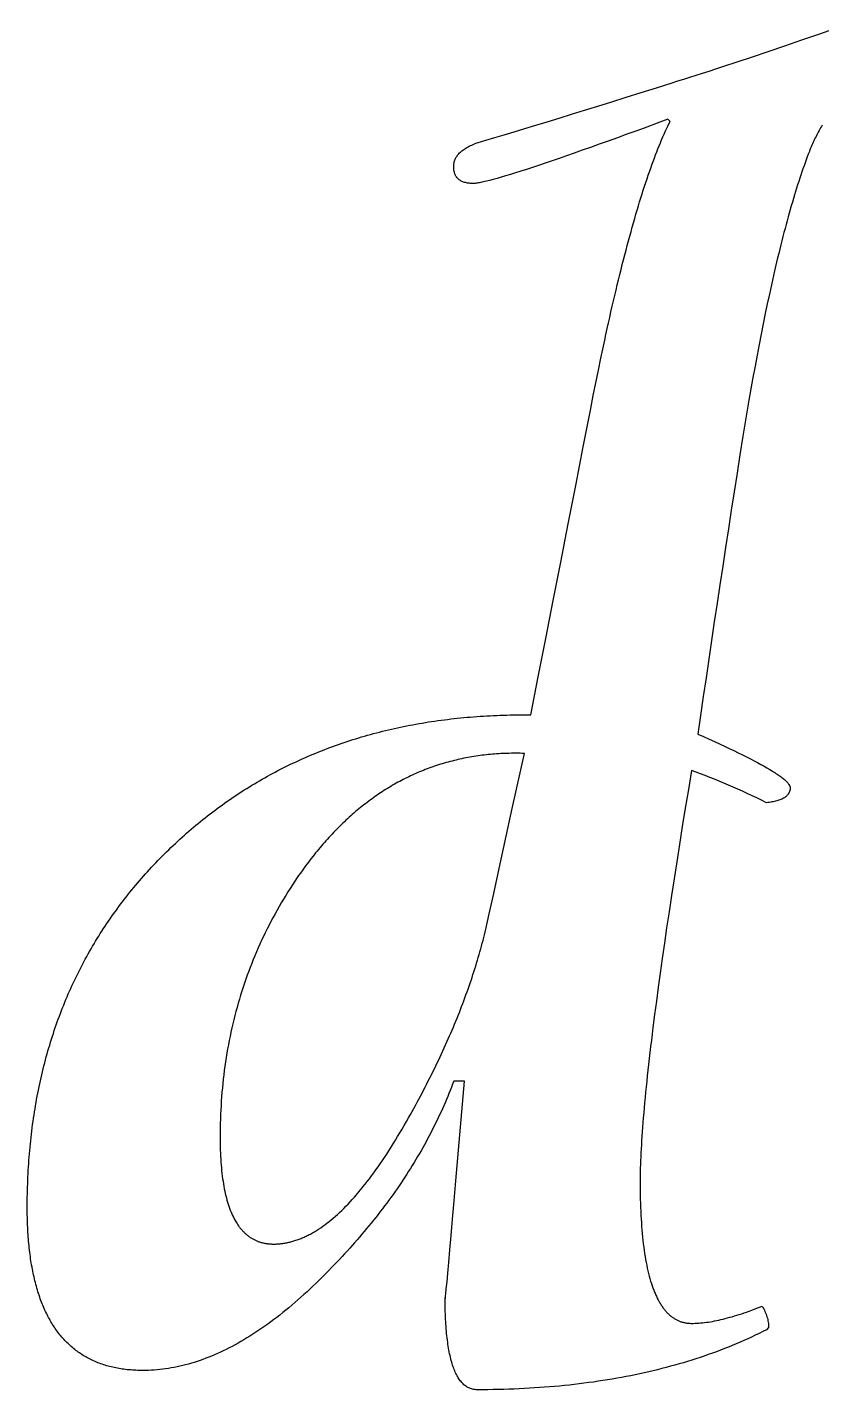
# Model space of a CAD drawing. Extents: x -388 to -35, y 578 to 1063.
# Drawn here: x -243.66 to -234.13, y 579.28 to 595.62 of the extents above; entities that cross this region are included whole.
import ezdxf

# ---------------------------------------------------------------- set-up
doc = ezdxf.new("R2010")
doc.units = 0
doc.layers.add('color#3f3f3fff', color=1, linetype='CONTINUOUS')

msp = doc.modelspace()

# ---------------------------------------------------------------- linework, layer by layer
at = {"layer": 'color#3f3f3fff'}
msp.add_lwpolyline([(-234.124, 594.448), (-234.134, 594.432), (-234.144, 594.415), (-234.154, 594.398), (-234.163, 594.381), (-234.172, 594.364), (-234.181, 594.347), (-234.19, 594.329), (-234.199, 594.312), (-234.208, 594.294), (-234.216, 594.277), (-234.225, 594.259), (-234.233, 594.241), (-234.241, 594.223), (-234.249, 594.205), (-234.257, 594.187), (-234.264, 594.169), (-234.272, 594.151), (-234.279, 594.132), (-234.292, 594.099), (-234.305, 594.065), (-234.317, 594.031), (-234.33, 593.995), (-234.343, 593.96), (-234.356, 593.923), (-234.369, 593.886), (-234.381, 593.848), (-234.394, 593.81), (-234.407, 593.771), (-234.42, 593.731), (-234.432, 593.691), (-234.445, 593.65), (-234.458, 593.609), (-234.47, 593.566), (-234.483, 593.523), (-234.496, 593.48), (-234.508, 593.436), (-234.521, 593.391), (-234.533, 593.346), (-234.546, 593.3), (-234.559, 593.253), (-234.571, 593.206), (-234.584, 593.158), (-234.596, 593.109), (-234.609, 593.06), (-234.621, 593.01), (-234.634, 592.959), (-234.646, 592.908), (-234.659, 592.856), (-234.671, 592.804), (-234.684, 592.751), (-234.696, 592.697), (-234.709, 592.643), (-234.721, 592.588), (-234.733, 592.532), (-234.758, 592.419), (-234.783, 592.303), (-234.808, 592.185), (-234.832, 592.064), (-234.857, 591.94), (-234.881, 591.814), (-234.906, 591.686), (-234.93, 591.555), (-234.955, 591.421), (-234.979, 591.285), (-235.003, 591.146), (-235.027, 591.005), (-235.052, 590.861), (-235.076, 590.714), (-235.111, 590.492), (-235.146, 590.27), (-235.181, 590.048), (-235.215, 589.826), (-235.25, 589.603), (-235.284, 589.38), (-235.318, 589.158), (-235.352, 588.934), (-235.386, 588.711), (-235.419, 588.487), (-235.452, 588.264), (-235.485, 588.04), (-235.518, 587.815), (-235.551, 587.591), (-235.583, 587.367), (-235.615, 587.142), (-235.547, 587.112), (-235.482, 587.082), (-235.418, 587.053), (-235.356, 587.025), (-235.297, 586.997), (-235.24, 586.97), (-235.185, 586.944), (-235.132, 586.918), (-235.081, 586.894), (-235.033, 586.869), (-234.986, 586.846), (-234.942, 586.823), (-234.9, 586.8), (-234.86, 586.778), (-234.822, 586.757), (-234.787, 586.737), (-234.753, 586.717), (-234.722, 586.698), (-234.707, 586.689), (-234.693, 586.68), (-234.679, 586.671), (-234.666, 586.662), (-234.653, 586.653), (-234.641, 586.645), (-234.629, 586.636), (-234.618, 586.628), (-234.608, 586.62), (-234.598, 586.612), (-234.588, 586.605), (-234.579, 586.597), (-234.571, 586.59), (-234.563, 586.583), (-234.556, 586.576), (-234.549, 586.569), (-234.543, 586.562), (-234.537, 586.556), (-234.532, 586.549), (-234.528, 586.543), (-234.523, 586.537), (-234.52, 586.531), (-234.517, 586.525), (-234.515, 586.52), (-234.513, 586.514), (-234.511, 586.509), (-234.511, 586.504), (-234.51, 586.499), (-234.511, 586.49), (-234.511, 586.48), (-234.513, 586.471), (-234.515, 586.463), (-234.516, 586.458), (-234.517, 586.454), (-234.519, 586.45), (-234.52, 586.446), (-234.522, 586.442), (-234.524, 586.438), (-234.526, 586.434), (-234.528, 586.43), (-234.53, 586.426), (-234.533, 586.423), (-234.538, 586.415), (-234.544, 586.408), (-234.55, 586.402), (-234.557, 586.395), (-234.564, 586.389), (-234.572, 586.383), (-234.581, 586.377), (-234.59, 586.372), (-234.6, 586.366), (-234.61, 586.361), (-234.621, 586.357), (-234.632, 586.352), (-234.644, 586.348), (-234.656, 586.344), (-234.669, 586.34), (-234.683, 586.337), (-234.697, 586.334), (-234.711, 586.331), (-234.727, 586.328), (-234.742, 586.325), (-234.759, 586.323), (-234.776, 586.321), (-234.793, 586.319), (-234.851, 586.348), (-234.908, 586.376), (-234.966, 586.403), (-235.023, 586.43), (-235.08, 586.456), (-235.136, 586.482), (-235.193, 586.507), (-235.249, 586.531), (-235.305, 586.555), (-235.361, 586.578), (-235.417, 586.601), (-235.472, 586.623), (-235.528, 586.644), (-235.583, 586.665), (-235.638, 586.685), (-235.692, 586.705), (-235.73, 586.476), (-235.767, 586.252), (-235.803, 586.033), (-235.837, 585.818), (-235.87, 585.609), (-235.902, 585.404), (-235.933, 585.204), (-235.962, 585.009), (-235.991, 584.818), (-236.018, 584.633), (-236.044, 584.452), (-236.068, 584.276), (-236.092, 584.105), (-236.114, 583.939), (-236.135, 583.777), (-236.155, 583.621), (-236.165, 583.544), (-236.174, 583.469), (-236.183, 583.395), (-236.191, 583.322), (-236.199, 583.25), (-236.207, 583.18), (-236.215, 583.111), (-236.223, 583.043), (-236.23, 582.976), (-236.236, 582.91), (-236.243, 582.846), (-236.249, 582.782), (-236.255, 582.72), (-236.26, 582.659), (-236.266, 582.6), (-236.271, 582.541), (-236.275, 582.484), (-236.28, 582.428), (-236.284, 582.373), (-236.288, 582.32), (-236.291, 582.267), (-236.294, 582.216), (-236.297, 582.166), (-236.3, 582.117), (-236.302, 582.07), (-236.304, 582.023), (-236.305, 581.978), (-236.307, 581.934), (-236.308, 581.891), (-236.309, 581.85), (-236.309, 581.81), (-236.309, 581.77), (-236.309, 581.718), (-236.309, 581.666), (-236.308, 581.615), (-236.307, 581.565), (-236.305, 581.516), (-236.304, 581.467), (-236.302, 581.42), (-236.3, 581.373), (-236.297, 581.327), (-236.294, 581.282), (-236.291, 581.237), (-236.288, 581.194), (-236.284, 581.151), (-236.28, 581.109), (-236.275, 581.068), (-236.271, 581.028), (-236.266, 580.989), (-236.26, 580.95), (-236.255, 580.913), (-236.249, 580.876), (-236.243, 580.84), (-236.236, 580.805), (-236.23, 580.77), (-236.223, 580.737), (-236.215, 580.704), (-236.207, 580.672), (-236.199, 580.641), (-236.191, 580.611), (-236.183, 580.581), (-236.174, 580.553), (-236.165, 580.525), (-236.155, 580.498), (-236.145, 580.472), (-236.135, 580.447), (-236.13, 580.435), (-236.125, 580.422), (-236.119, 580.411), (-236.114, 580.399), (-236.109, 580.387), (-236.103, 580.376), (-236.097, 580.365), (-236.092, 580.354), (-236.086, 580.343), (-236.08, 580.333), (-236.074, 580.323), (-236.068, 580.313), (-236.062, 580.303), (-236.056, 580.293), (-236.05, 580.284), (-236.044, 580.275), (-236.037, 580.266), (-236.031, 580.257), (-236.024, 580.248), (-236.018, 580.24), (-236.011, 580.232), (-236.004, 580.224), (-235.998, 580.216), (-235.991, 580.208), (-235.984, 580.201), (-235.977, 580.194), (-235.969, 580.187), (-235.962, 580.18), (-235.955, 580.174), (-235.948, 580.167), (-235.94, 580.161), (-235.933, 580.155), (-235.925, 580.15), (-235.918, 580.144), (-235.91, 580.139), (-235.902, 580.134), (-235.894, 580.129), (-235.886, 580.124), (-235.878, 580.12), (-235.87, 580.116), (-235.862, 580.112), (-235.854, 580.108), (-235.845, 580.104), (-235.837, 580.101), (-235.829, 580.097), (-235.82, 580.094), (-235.811, 580.092), (-235.803, 580.089), (-235.794, 580.087), (-235.785, 580.085), (-235.776, 580.083), (-235.767, 580.081), (-235.758, 580.079), (-235.749, 580.078), (-235.74, 580.077), (-235.73, 580.076), (-235.721, 580.075), (-235.712, 580.075), (-235.702, 580.074), (-235.692, 580.074), (-235.671, 580.074), (-235.65, 580.075), (-235.628, 580.076), (-235.606, 580.077), (-235.584, 580.079), (-235.561, 580.081), (-235.538, 580.084), (-235.514, 580.087), (-235.49, 580.09), (-235.466, 580.094), (-235.441, 580.098), (-235.417, 580.103), (-235.391, 580.108), (-235.366, 580.114), (-235.34, 580.119), (-235.313, 580.126), (-235.287, 580.132), (-235.26, 580.139), (-235.232, 580.147), (-235.205, 580.154), (-235.176, 580.163), (-235.148, 580.171), (-235.119, 580.18), (-235.09, 580.19), (-235.061, 580.2), (-235.031, 580.21), (-235.001, 580.221), (-234.97, 580.232), (-234.939, 580.243), (-234.908, 580.255), (-234.876, 580.267), (-234.844, 580.28), (-234.835, 580.264), (-234.826, 580.248), (-234.818, 580.232), (-234.811, 580.216), (-234.804, 580.199), (-234.797, 580.183), (-234.792, 580.167), (-234.787, 580.151), (-234.782, 580.135), (-234.778, 580.119), (-234.775, 580.103), (-234.772, 580.087), (-234.77, 580.071), (-234.768, 580.055), (-234.768, 580.047), (-234.768, 580.039), (-234.767, 580.031), (-234.767, 580.023), (-234.793, 579.997), (-234.837, 579.975), (-234.882, 579.953), (-234.927, 579.931), (-234.972, 579.91), (-235.018, 579.889), (-235.064, 579.868), (-235.11, 579.848), (-235.156, 579.828), (-235.203, 579.809), (-235.25, 579.79), (-235.298, 579.771), (-235.346, 579.753), (-235.394, 579.734), (-235.442, 579.717), (-235.491, 579.699), (-235.54, 579.682), (-235.589, 579.666), (-235.639, 579.649), (-235.689, 579.633), (-235.739, 579.618), (-235.79, 579.602), (-235.841, 579.587), (-235.892, 579.573), (-235.943, 579.559), (-235.995, 579.545), (-236.047, 579.531), (-236.1, 579.518), (-236.153, 579.505), (-236.206, 579.493), (-236.259, 579.481), (-236.313, 579.469), (-236.367, 579.457), (-236.421, 579.446), (-236.476, 579.436), (-236.531, 579.425), (-236.586, 579.415), (-236.642, 579.406), (-236.698, 579.396), (-236.754, 579.387), (-236.811, 579.379), (-236.868, 579.37), (-236.925, 579.363), (-236.982, 579.355), (-237.04, 579.348), (-237.098, 579.341), (-237.157, 579.334), (-237.216, 579.328), (-237.275, 579.322), (-237.334, 579.317), (-237.394, 579.312), (-237.454, 579.307), (-237.514, 579.303), (-237.575, 579.299), (-237.636, 579.295), (-237.697, 579.292), (-237.759, 579.289), (-237.82, 579.286), (-237.883, 579.284), (-237.945, 579.282), (-238.008, 579.28), (-238.071, 579.279), (-238.135, 579.278), (-238.198, 579.278), (-238.262, 579.277), (-238.274, 579.278), (-238.286, 579.279), (-238.298, 579.28), (-238.309, 579.282), (-238.32, 579.284), (-238.331, 579.287), (-238.342, 579.291), (-238.353, 579.295), (-238.363, 579.299), (-238.374, 579.304), (-238.384, 579.31), (-238.393, 579.316), (-238.403, 579.323), (-238.413, 579.33), (-238.422, 579.338), (-238.431, 579.347), (-238.44, 579.355), (-238.449, 579.365), (-238.457, 579.375), (-238.466, 579.385), (-238.474, 579.396), (-238.482, 579.408), (-238.49, 579.42), (-238.497, 579.433), (-238.505, 579.446), (-238.512, 579.46), (-238.519, 579.474), (-238.526, 579.489), (-238.533, 579.504), (-238.539, 579.52), (-238.545, 579.537), (-238.552, 579.554), (-238.558, 579.571), (-238.563, 579.589), (-238.569, 579.608), (-238.574, 579.627), (-238.579, 579.647), (-238.584, 579.667), (-238.589, 579.688), (-238.594, 579.709), (-238.598, 579.731), (-238.602, 579.753), (-238.606, 579.776), (-238.61, 579.8), (-238.614, 579.824), (-238.617, 579.848), (-238.621, 579.873), (-238.624, 579.899), (-238.627, 579.925), (-238.63, 579.952), (-238.632, 579.979), (-238.634, 580.007), (-238.637, 580.035), (-238.639, 580.064), (-238.64, 580.094), (-238.642, 580.124), (-238.643, 580.154), (-238.645, 580.185), (-238.646, 580.217), (-238.646, 580.249), (-238.647, 580.281), (-238.648, 580.315), (-238.648, 580.348), (-238.648, 580.383), (-238.648, 580.378), (-238.648, 580.376), (-238.647, 580.375), (-238.647, 580.374), (-238.647, 580.375), (-238.647, 580.376), (-238.646, 580.379), (-238.644, 580.389), (-238.642, 580.405), (-238.64, 580.427), (-238.634, 580.487), (-238.625, 580.57), (-238.615, 580.675), (-238.604, 580.804), (-238.59, 580.954), (-238.575, 581.128), (-238.558, 581.324), (-238.539, 581.543), (-238.518, 581.785), (-238.471, 582.336), (-238.417, 582.978), (-238.545, 582.978), (-238.559, 582.941), (-238.573, 582.905), (-238.587, 582.868), (-238.602, 582.831), (-238.617, 582.794), (-238.632, 582.758), (-238.648, 582.721), (-238.664, 582.685), (-238.68, 582.648), (-238.696, 582.612), (-238.713, 582.576), (-238.73, 582.54), (-238.747, 582.503), (-238.765, 582.467), (-238.782, 582.431), (-238.801, 582.395), (-238.819, 582.359), (-238.838, 582.323), (-238.857, 582.288), (-238.876, 582.252), (-238.896, 582.216), (-238.915, 582.181), (-238.936, 582.145), (-238.956, 582.11), (-238.977, 582.074), (-238.998, 582.039), (-239.019, 582.004), (-239.041, 581.968), (-239.062, 581.933), (-239.085, 581.898), (-239.107, 581.863), (-239.13, 581.828), (-239.153, 581.793), (-239.176, 581.758), (-239.2, 581.724), (-239.224, 581.689), (-239.248, 581.654), (-239.272, 581.62), (-239.297, 581.585), (-239.322, 581.551), (-239.348, 581.516), (-239.373, 581.482), (-239.399, 581.448), (-239.425, 581.414), (-239.452, 581.379), (-239.479, 581.345), (-239.506, 581.311), (-239.533, 581.277), (-239.561, 581.243), (-239.589, 581.21), (-239.617, 581.176), (-239.645, 581.142), (-239.674, 581.108), (-239.703, 581.075), (-239.733, 581.041), (-239.762, 581.008), (-239.792, 580.974), (-239.823, 580.941), (-239.853, 580.908), (-239.884, 580.875), (-239.915, 580.841), (-239.946, 580.808), (-239.978, 580.775), (-240.01, 580.742), (-240.047, 580.704), (-240.084, 580.666), (-240.121, 580.629), (-240.157, 580.593), (-240.194, 580.557), (-240.231, 580.522), (-240.267, 580.487), (-240.304, 580.453), (-240.341, 580.42), (-240.377, 580.387), (-240.413, 580.355), (-240.45, 580.323), (-240.486, 580.292), (-240.522, 580.262), (-240.559, 580.232), (-240.595, 580.203), (-240.631, 580.174), (-240.667, 580.146), (-240.703, 580.119), (-240.739, 580.092), (-240.775, 580.066), (-240.811, 580.04), (-240.847, 580.015), (-240.882, 579.991), (-240.918, 579.967), (-240.954, 579.944), (-240.989, 579.921), (-241.025, 579.899), (-241.06, 579.878), (-241.096, 579.857), (-241.131, 579.837), (-241.167, 579.817), (-241.202, 579.798), (-241.237, 579.78), (-241.272, 579.762), (-241.308, 579.745), (-241.343, 579.728), (-241.378, 579.712), (-241.413, 579.697), (-241.448, 579.682), (-241.483, 579.668), (-241.517, 579.655), (-241.552, 579.642), (-241.587, 579.629), (-241.622, 579.618), (-241.656, 579.606), (-241.691, 579.596), (-241.726, 579.586), (-241.76, 579.577), (-241.795, 579.568), (-241.829, 579.56), (-241.863, 579.552), (-241.898, 579.545), (-241.932, 579.539), (-241.966, 579.533), (-242, 579.528), (-242.034, 579.524), (-242.068, 579.52), (-242.102, 579.516), (-242.136, 579.514), (-242.17, 579.511), (-242.204, 579.51), (-242.221, 579.509), (-242.238, 579.509), (-242.255, 579.509), (-242.272, 579.509), (-242.293, 579.509), (-242.315, 579.509), (-242.336, 579.51), (-242.357, 579.511), (-242.378, 579.512), (-242.399, 579.513), (-242.419, 579.515), (-242.44, 579.516), (-242.46, 579.518), (-242.48, 579.521), (-242.5, 579.523), (-242.52, 579.526), (-242.539, 579.529), (-242.559, 579.532), (-242.578, 579.536), (-242.597, 579.539), (-242.616, 579.543), (-242.635, 579.547), (-242.653, 579.552), (-242.672, 579.556), (-242.69, 579.561), (-242.708, 579.566), (-242.726, 579.572), (-242.743, 579.577), (-242.761, 579.583), (-242.778, 579.589), (-242.795, 579.596), (-242.812, 579.602), (-242.829, 579.609), (-242.846, 579.616), (-242.863, 579.623), (-242.879, 579.631), (-242.895, 579.639), (-242.911, 579.647), (-242.927, 579.655), (-242.943, 579.663), (-242.958, 579.672), (-242.973, 579.681), (-242.989, 579.69), (-243.004, 579.7), (-243.018, 579.709), (-243.033, 579.719), (-243.048, 579.729), (-243.062, 579.74), (-243.076, 579.75), (-243.09, 579.761), (-243.104, 579.772), (-243.117, 579.783), (-243.131, 579.795), (-243.144, 579.807), (-243.157, 579.819), (-243.17, 579.831), (-243.183, 579.844), (-243.196, 579.856), (-243.208, 579.869), (-243.22, 579.883), (-243.233, 579.896), (-243.244, 579.91), (-243.256, 579.924), (-243.268, 579.938), (-243.279, 579.952), (-243.291, 579.967), (-243.302, 579.982), (-243.313, 579.997), (-243.323, 580.012), (-243.334, 580.028), (-243.344, 580.044), (-243.355, 580.06), (-243.365, 580.076), (-243.375, 580.093), (-243.384, 580.11), (-243.394, 580.127), (-243.403, 580.144), (-243.413, 580.162), (-243.422, 580.179), (-243.43, 580.197), (-243.439, 580.216), (-243.448, 580.234), (-243.456, 580.253), (-243.464, 580.272), (-243.472, 580.291), (-243.48, 580.31), (-243.488, 580.33), (-243.496, 580.35), (-243.503, 580.37), (-243.51, 580.39), (-243.517, 580.411), (-243.524, 580.432), (-243.531, 580.453), (-243.537, 580.474), (-243.544, 580.496), (-243.55, 580.518), (-243.556, 580.54), (-243.562, 580.562), (-243.567, 580.585), (-243.573, 580.607), (-243.578, 580.63), (-243.583, 580.654), (-243.588, 580.677), (-243.593, 580.701), (-243.598, 580.725), (-243.602, 580.749), (-243.607, 580.774), (-243.611, 580.798), (-243.615, 580.823), (-243.619, 580.848), (-243.622, 580.874), (-243.626, 580.899), (-243.629, 580.925), (-243.632, 580.951), (-243.635, 580.978), (-243.638, 581.004), (-243.64, 581.031), (-243.643, 581.058), (-243.645, 581.085), (-243.647, 581.113), (-243.649, 581.141), (-243.651, 581.169), (-243.653, 581.197), (-243.654, 581.225), (-243.655, 581.254), (-243.656, 581.283), (-243.657, 581.312), (-243.658, 581.342), (-243.659, 581.372), (-243.659, 581.401), (-243.659, 581.432), (-243.66, 581.462), (-243.659, 581.503), (-243.659, 581.544), (-243.659, 581.586), (-243.658, 581.626), (-243.657, 581.667), (-243.656, 581.708), (-243.654, 581.749), (-243.653, 581.789), (-243.651, 581.829), (-243.649, 581.869), (-243.647, 581.91), (-243.645, 581.95), (-243.642, 581.989), (-243.639, 582.029), (-243.636, 582.069), (-243.633, 582.108), (-243.63, 582.147), (-243.626, 582.187), (-243.622, 582.226), (-243.618, 582.265), (-243.614, 582.304), (-243.609, 582.342), (-243.605, 582.381), (-243.6, 582.419), (-243.595, 582.458), (-243.59, 582.496), (-243.584, 582.534), (-243.578, 582.572), (-243.572, 582.61), (-243.566, 582.648), (-243.56, 582.685), (-243.554, 582.723), (-243.547, 582.76), (-243.54, 582.798), (-243.533, 582.835), (-243.525, 582.872), (-243.518, 582.909), (-243.51, 582.945), (-243.502, 582.982), (-243.494, 583.019), (-243.485, 583.055), (-243.477, 583.091), (-243.468, 583.127), (-243.459, 583.163), (-243.45, 583.199), (-243.44, 583.235), (-243.431, 583.271), (-243.421, 583.306), (-243.411, 583.342), (-243.401, 583.377), (-243.39, 583.412), (-243.38, 583.447), (-243.369, 583.482), (-243.358, 583.517), (-243.346, 583.552), (-243.335, 583.586), (-243.323, 583.621), (-243.311, 583.655), (-243.299, 583.689), (-243.287, 583.723), (-243.274, 583.757), (-243.262, 583.791), (-243.249, 583.825), (-243.235, 583.859), (-243.222, 583.892), (-243.209, 583.925), (-243.195, 583.959), (-243.181, 583.992), (-243.167, 584.025), (-243.152, 584.058), (-243.138, 584.09), (-243.123, 584.123), (-243.108, 584.155), (-243.093, 584.188), (-243.077, 584.22), (-243.062, 584.252), (-243.046, 584.284), (-243.03, 584.316), (-243.013, 584.348), (-242.997, 584.379), (-242.98, 584.411), (-242.963, 584.442), (-242.946, 584.474), (-242.929, 584.505), (-242.912, 584.536), (-242.894, 584.567), (-242.876, 584.597), (-242.858, 584.628), (-242.839, 584.659), (-242.821, 584.689), (-242.802, 584.719), (-242.783, 584.749), (-242.764, 584.779), (-242.745, 584.809), (-242.725, 584.839), (-242.705, 584.869), (-242.685, 584.898), (-242.665, 584.928), (-242.645, 584.957), (-242.624, 584.986), (-242.603, 585.015), (-242.582, 585.044), (-242.561, 585.073), (-242.54, 585.102), (-242.518, 585.13), (-242.496, 585.159), (-242.474, 585.187), (-242.452, 585.215), (-242.43, 585.244), (-242.407, 585.272), (-242.384, 585.299), (-242.361, 585.327), (-242.338, 585.355), (-242.314, 585.382), (-242.29, 585.41), (-242.266, 585.437), (-242.242, 585.464), (-242.218, 585.491), (-242.193, 585.518), (-242.169, 585.544), (-242.144, 585.571), (-242.119, 585.598), (-242.093, 585.624), (-242.068, 585.65), (-242.042, 585.676), (-242.016, 585.702), (-241.99, 585.728), (-241.963, 585.754), (-241.937, 585.78), (-241.91, 585.805), (-241.883, 585.83), (-241.856, 585.855), (-241.829, 585.88), (-241.802, 585.904), (-241.775, 585.929), (-241.748, 585.953), (-241.72, 585.977), (-241.692, 586.001), (-241.665, 586.024), (-241.637, 586.048), (-241.609, 586.071), (-241.581, 586.094), (-241.553, 586.117), (-241.524, 586.139), (-241.496, 586.161), (-241.467, 586.184), (-241.439, 586.205), (-241.41, 586.227), (-241.381, 586.249), (-241.352, 586.27), (-241.323, 586.291), (-241.294, 586.312), (-241.264, 586.333), (-241.235, 586.353), (-241.205, 586.374), (-241.176, 586.394), (-241.146, 586.414), (-241.116, 586.433), (-241.086, 586.453), (-241.056, 586.472), (-241.025, 586.491), (-240.995, 586.51), (-240.965, 586.529), (-240.934, 586.547), (-240.903, 586.565), (-240.872, 586.583), (-240.841, 586.601), (-240.81, 586.619), (-240.779, 586.636), (-240.748, 586.653), (-240.716, 586.671), (-240.685, 586.687), (-240.653, 586.704), (-240.621, 586.72), (-240.589, 586.737), (-240.557, 586.753), (-240.525, 586.768), (-240.493, 586.784), (-240.461, 586.799), (-240.428, 586.815), (-240.396, 586.83), (-240.363, 586.844), (-240.33, 586.859), (-240.297, 586.873), (-240.264, 586.888), (-240.231, 586.902), (-240.198, 586.915), (-240.164, 586.929), (-240.131, 586.942), (-240.097, 586.955), (-240.063, 586.968), (-240.029, 586.981), (-239.995, 586.994), (-239.961, 587.006), (-239.927, 587.018), (-239.893, 587.03), (-239.858, 587.042), (-239.824, 587.053), (-239.789, 587.065), (-239.754, 587.076), (-239.719, 587.087), (-239.684, 587.097), (-239.649, 587.108), (-239.614, 587.118), (-239.578, 587.128), (-239.543, 587.138), (-239.507, 587.148), (-239.472, 587.157), (-239.436, 587.167), (-239.4, 587.176), (-239.364, 587.185), (-239.328, 587.193), (-239.291, 587.202), (-239.255, 587.21), (-239.218, 587.218), (-239.182, 587.226), (-239.145, 587.234), (-239.108, 587.241), (-239.071, 587.248), (-239.034, 587.255), (-238.997, 587.262), (-238.959, 587.269), (-238.922, 587.275), (-238.884, 587.282), (-238.846, 587.288), (-238.809, 587.293), (-238.771, 587.299), (-238.733, 587.304), (-238.694, 587.31), (-238.656, 587.315), (-238.618, 587.319), (-238.579, 587.324), (-238.541, 587.328), (-238.502, 587.333), (-238.463, 587.337), (-238.424, 587.34), (-238.385, 587.344), (-238.346, 587.347), (-238.306, 587.35), (-238.267, 587.353), (-238.227, 587.356), (-238.188, 587.359), (-238.148, 587.361), (-238.108, 587.363), (-238.068, 587.365), (-238.028, 587.367), (-237.988, 587.368), (-237.947, 587.37), (-237.907, 587.371), (-237.866, 587.372), (-237.825, 587.373), (-237.784, 587.373), (-237.744, 587.373), (-237.702, 587.373), (-237.661, 587.373), (-237.62, 587.373), (-237.53, 587.83), (-237.44, 588.287), (-237.35, 588.745), (-237.26, 589.204), (-237.17, 589.664), (-237.08, 590.125), (-236.99, 590.586), (-236.9, 591.048), (-236.87, 591.204), (-236.839, 591.357), (-236.809, 591.506), (-236.779, 591.653), (-236.748, 591.796), (-236.733, 591.867), (-236.718, 591.937), (-236.703, 592.006), (-236.688, 592.074), (-236.673, 592.141), (-236.658, 592.208), (-236.643, 592.274), (-236.628, 592.339), (-236.613, 592.403), (-236.598, 592.467), (-236.583, 592.529), (-236.568, 592.591), (-236.553, 592.653), (-236.538, 592.713), (-236.523, 592.773), (-236.508, 592.832), (-236.493, 592.89), (-236.478, 592.947), (-236.463, 593.004), (-236.448, 593.059), (-236.433, 593.114), (-236.418, 593.168), (-236.404, 593.222), (-236.389, 593.275), (-236.374, 593.326), (-236.359, 593.377), (-236.344, 593.428), (-236.33, 593.477), (-236.315, 593.526), (-236.3, 593.574), (-236.285, 593.621), (-236.271, 593.668), (-236.256, 593.713), (-236.241, 593.758), (-236.226, 593.802), (-236.212, 593.846), (-236.197, 593.888), (-236.182, 593.93), (-236.168, 593.971), (-236.153, 594.011), (-236.138, 594.05), (-236.124, 594.089), (-236.109, 594.127), (-236.095, 594.164), (-236.08, 594.2), (-236.066, 594.236), (-236.051, 594.271), (-236.036, 594.305), (-236.022, 594.338), (-236.007, 594.37), (-235.993, 594.402), (-235.978, 594.433), (-235.964, 594.463), (-235.949, 594.492), (-235.975, 594.518), (-236.103, 594.47), (-236.228, 594.424), (-236.349, 594.38), (-236.467, 594.337), (-236.581, 594.296), (-236.692, 594.256), (-236.799, 594.217), (-236.902, 594.18), (-237.002, 594.145), (-237.098, 594.111), (-237.191, 594.079), (-237.28, 594.048), (-237.365, 594.019), (-237.447, 593.991), (-237.526, 593.964), (-237.601, 593.939), (-237.672, 593.916), (-237.74, 593.894), (-237.804, 593.874), (-237.865, 593.855), (-237.922, 593.838), (-237.975, 593.822), (-238.025, 593.808), (-238.071, 593.795), (-238.114, 593.784), (-238.153, 593.774), (-238.172, 593.77), (-238.189, 593.766), (-238.206, 593.762), (-238.221, 593.759), (-238.236, 593.756), (-238.25, 593.754), (-238.263, 593.751), (-238.275, 593.75), (-238.286, 593.748), (-238.296, 593.747), (-238.305, 593.747), (-238.314, 593.747), (-238.328, 593.747), (-238.342, 593.748), (-238.355, 593.749), (-238.368, 593.75), (-238.381, 593.752), (-238.392, 593.754), (-238.404, 593.757), (-238.415, 593.76), (-238.426, 593.763), (-238.436, 593.767), (-238.446, 593.771), (-238.455, 593.776), (-238.464, 593.781), (-238.472, 593.786), (-238.48, 593.792), (-238.487, 593.798), (-238.491, 593.801), (-238.494, 593.805), (-238.498, 593.808), (-238.501, 593.812), (-238.504, 593.815), (-238.507, 593.819), (-238.51, 593.823), (-238.513, 593.827), (-238.518, 593.835), (-238.523, 593.844), (-238.527, 593.853), (-238.531, 593.862), (-238.534, 593.872), (-238.537, 593.882), (-238.54, 593.893), (-238.542, 593.904), (-238.543, 593.916), (-238.544, 593.927), (-238.545, 593.94), (-238.545, 593.952), (-238.545, 593.963), (-238.544, 593.975), (-238.543, 593.985), (-238.541, 593.996), (-238.538, 594.007), (-238.535, 594.017), (-238.532, 594.027), (-238.528, 594.037), (-238.523, 594.047), (-238.518, 594.057), (-238.512, 594.067), (-238.505, 594.076), (-238.499, 594.086), (-238.491, 594.095), (-238.483, 594.104), (-238.475, 594.113), (-238.465, 594.122), (-238.456, 594.13), (-238.446, 594.139), (-238.435, 594.147), (-238.423, 594.155), (-238.412, 594.163), (-238.399, 594.171), (-238.386, 594.179), (-238.373, 594.186), (-238.359, 594.194), (-238.344, 594.201), (-238.329, 594.208), (-238.313, 594.215), (-238.297, 594.222), (-238.28, 594.229), (-238.262, 594.235), (-238.16, 594.265), (-238.052, 594.297), (-237.938, 594.331), (-237.818, 594.367), (-237.692, 594.405), (-237.56, 594.445), (-237.423, 594.487), (-237.279, 594.531), (-237.13, 594.577), (-236.975, 594.625), (-236.815, 594.675), (-236.648, 594.727), (-236.476, 594.781), (-236.298, 594.837), (-236.114, 594.895), (-235.924, 594.955), (-235.855, 594.976), (-235.785, 594.998), (-235.712, 595.021), (-235.637, 595.045), (-235.56, 595.07), (-235.481, 595.095), (-235.4, 595.122), (-235.317, 595.149), (-235.144, 595.206), (-234.962, 595.267), (-234.773, 595.331), (-234.574, 595.398), (-234.368, 595.469), (-234.153, 595.543), (-233.929, 595.621)], dxfattribs=at)
msp.add_lwpolyline([(-237.697, 586.91), (-237.723, 586.911), (-237.749, 586.912), (-237.775, 586.912), (-237.801, 586.912), (-237.827, 586.912), (-237.852, 586.912), (-237.878, 586.911), (-237.903, 586.911), (-237.929, 586.91), (-237.954, 586.909), (-237.98, 586.908), (-238.005, 586.906), (-238.03, 586.904), (-238.055, 586.903), (-238.08, 586.901), (-238.105, 586.898), (-238.13, 586.896), (-238.155, 586.893), (-238.179, 586.891), (-238.204, 586.888), (-238.229, 586.884), (-238.253, 586.881), (-238.277, 586.877), (-238.302, 586.874), (-238.326, 586.87), (-238.35, 586.866), (-238.374, 586.861), (-238.398, 586.857), (-238.422, 586.852), (-238.446, 586.847), (-238.47, 586.842), (-238.494, 586.837), (-238.517, 586.831), (-238.541, 586.825), (-238.565, 586.819), (-238.588, 586.813), (-238.611, 586.807), (-238.635, 586.801), (-238.658, 586.794), (-238.681, 586.787), (-238.704, 586.78), (-238.727, 586.773), (-238.75, 586.765), (-238.773, 586.758), (-238.795, 586.75), (-238.818, 586.742), (-238.841, 586.733), (-238.863, 586.725), (-238.886, 586.716), (-238.908, 586.707), (-238.93, 586.698), (-238.953, 586.689), (-238.975, 586.68), (-238.997, 586.67), (-239.019, 586.66), (-239.041, 586.65), (-239.063, 586.64), (-239.084, 586.63), (-239.106, 586.619), (-239.128, 586.609), (-239.149, 586.598), (-239.171, 586.586), (-239.192, 586.575), (-239.213, 586.564), (-239.235, 586.552), (-239.256, 586.54), (-239.277, 586.528), (-239.298, 586.515), (-239.319, 586.503), (-239.34, 586.49), (-239.361, 586.477), (-239.381, 586.464), (-239.402, 586.451), (-239.422, 586.437), (-239.443, 586.424), (-239.463, 586.41), (-239.484, 586.396), (-239.504, 586.381), (-239.524, 586.367), (-239.544, 586.352), (-239.564, 586.337), (-239.584, 586.322), (-239.604, 586.307), (-239.624, 586.292), (-239.644, 586.276), (-239.663, 586.26), (-239.683, 586.244), (-239.702, 586.228), (-239.722, 586.212), (-239.741, 586.195), (-239.761, 586.178), (-239.78, 586.161), (-239.799, 586.144), (-239.818, 586.127), (-239.837, 586.109), (-239.856, 586.091), (-239.875, 586.073), (-239.893, 586.055), (-239.912, 586.037), (-239.931, 586.018), (-239.949, 585.999), (-239.968, 585.981), (-239.986, 585.961), (-240.004, 585.942), (-240.023, 585.923), (-240.041, 585.903), (-240.059, 585.883), (-240.077, 585.863), (-240.095, 585.843), (-240.113, 585.822), (-240.131, 585.801), (-240.148, 585.78), (-240.166, 585.759), (-240.183, 585.738), (-240.201, 585.717), (-240.218, 585.695), (-240.236, 585.673), (-240.253, 585.651), (-240.27, 585.629), (-240.287, 585.606), (-240.304, 585.584), (-240.321, 585.561), (-240.338, 585.538), (-240.355, 585.515), (-240.372, 585.491), (-240.388, 585.468), (-240.405, 585.444), (-240.421, 585.42), (-240.45, 585.377), (-240.478, 585.334), (-240.506, 585.291), (-240.533, 585.248), (-240.56, 585.205), (-240.587, 585.161), (-240.613, 585.117), (-240.638, 585.073), (-240.663, 585.029), (-240.688, 584.985), (-240.712, 584.94), (-240.736, 584.895), (-240.759, 584.851), (-240.782, 584.805), (-240.804, 584.76), (-240.826, 584.715), (-240.848, 584.669), (-240.869, 584.623), (-240.889, 584.577), (-240.909, 584.531), (-240.929, 584.484), (-240.948, 584.438), (-240.967, 584.391), (-240.985, 584.344), (-241.003, 584.297), (-241.02, 584.25), (-241.037, 584.202), (-241.054, 584.154), (-241.07, 584.106), (-241.085, 584.058), (-241.101, 584.01), (-241.115, 583.961), (-241.129, 583.913), (-241.143, 583.864), (-241.157, 583.815), (-241.169, 583.765), (-241.182, 583.716), (-241.194, 583.666), (-241.205, 583.617), (-241.216, 583.567), (-241.227, 583.516), (-241.237, 583.466), (-241.247, 583.415), (-241.256, 583.365), (-241.265, 583.314), (-241.273, 583.263), (-241.281, 583.211), (-241.289, 583.16), (-241.296, 583.108), (-241.302, 583.056), (-241.308, 583.004), (-241.314, 582.952), (-241.319, 582.899), (-241.324, 582.847), (-241.328, 582.794), (-241.332, 582.741), (-241.335, 582.688), (-241.338, 582.634), (-241.341, 582.581), (-241.343, 582.527), (-241.344, 582.473), (-241.346, 582.419), (-241.346, 582.365), (-241.347, 582.31), (-241.346, 582.27), (-241.346, 582.231), (-241.345, 582.192), (-241.344, 582.155), (-241.343, 582.117), (-241.341, 582.08), (-241.339, 582.044), (-241.336, 582.009), (-241.334, 581.974), (-241.331, 581.94), (-241.328, 581.906), (-241.324, 581.873), (-241.32, 581.841), (-241.316, 581.809), (-241.311, 581.778), (-241.306, 581.748), (-241.301, 581.718), (-241.296, 581.689), (-241.29, 581.66), (-241.284, 581.632), (-241.277, 581.605), (-241.271, 581.579), (-241.264, 581.552), (-241.256, 581.527), (-241.248, 581.502), (-241.24, 581.478), (-241.232, 581.455), (-241.224, 581.432), (-241.215, 581.409), (-241.205, 581.388), (-241.196, 581.367), (-241.186, 581.346), (-241.176, 581.327), (-241.165, 581.307), (-241.154, 581.289), (-241.143, 581.271), (-241.138, 581.262), (-241.132, 581.254), (-241.126, 581.245), (-241.12, 581.237), (-241.114, 581.229), (-241.108, 581.221), (-241.102, 581.213), (-241.096, 581.206), (-241.089, 581.198), (-241.083, 581.191), (-241.076, 581.184), (-241.07, 581.177), (-241.063, 581.17), (-241.056, 581.163), (-241.05, 581.157), (-241.043, 581.151), (-241.036, 581.144), (-241.029, 581.138), (-241.022, 581.132), (-241.015, 581.127), (-241.007, 581.121), (-241, 581.116), (-240.993, 581.111), (-240.985, 581.105), (-240.978, 581.1), (-240.97, 581.096), (-240.962, 581.091), (-240.954, 581.087), (-240.946, 581.082), (-240.939, 581.078), (-240.93, 581.074), (-240.922, 581.07), (-240.914, 581.067), (-240.906, 581.063), (-240.898, 581.06), (-240.889, 581.056), (-240.881, 581.053), (-240.872, 581.051), (-240.863, 581.048), (-240.855, 581.045), (-240.846, 581.043), (-240.837, 581.04), (-240.828, 581.038), (-240.819, 581.036), (-240.81, 581.035), (-240.8, 581.033), (-240.791, 581.031), (-240.782, 581.03), (-240.772, 581.029), (-240.763, 581.028), (-240.753, 581.027), (-240.744, 581.026), (-240.734, 581.026), (-240.724, 581.025), (-240.714, 581.025), (-240.704, 581.025), (-240.692, 581.025), (-240.68, 581.025), (-240.668, 581.026), (-240.656, 581.027), (-240.644, 581.027), (-240.632, 581.028), (-240.619, 581.03), (-240.607, 581.031), (-240.595, 581.033), (-240.583, 581.034), (-240.571, 581.036), (-240.559, 581.038), (-240.547, 581.041), (-240.534, 581.043), (-240.522, 581.046), (-240.51, 581.049), (-240.498, 581.052), (-240.486, 581.055), (-240.473, 581.059), (-240.461, 581.062), (-240.449, 581.066), (-240.437, 581.07), (-240.424, 581.074), (-240.412, 581.078), (-240.4, 581.083), (-240.388, 581.088), (-240.375, 581.093), (-240.363, 581.098), (-240.351, 581.103), (-240.338, 581.108), (-240.326, 581.114), (-240.314, 581.12), (-240.301, 581.126), (-240.289, 581.132), (-240.277, 581.138), (-240.264, 581.145), (-240.252, 581.152), (-240.239, 581.159), (-240.227, 581.166), (-240.215, 581.173), (-240.202, 581.181), (-240.19, 581.188), (-240.177, 581.196), (-240.165, 581.204), (-240.14, 581.221), (-240.115, 581.238), (-240.09, 581.256), (-240.065, 581.275), (-240.04, 581.295), (-240.015, 581.315), (-239.989, 581.336), (-239.964, 581.358), (-239.939, 581.381), (-239.914, 581.404), (-239.888, 581.428), (-239.863, 581.453), (-239.838, 581.479), (-239.812, 581.505), (-239.787, 581.532), (-239.761, 581.56), (-239.736, 581.588), (-239.71, 581.617), (-239.685, 581.647), (-239.659, 581.678), (-239.633, 581.71), (-239.607, 581.742), (-239.582, 581.775), (-239.556, 581.808), (-239.53, 581.843), (-239.504, 581.878), (-239.478, 581.914), (-239.452, 581.951), (-239.426, 581.988), (-239.4, 582.026), (-239.374, 582.065), (-239.348, 582.105), (-239.322, 582.145), (-239.296, 582.186), (-239.269, 582.228), (-239.243, 582.27), (-239.217, 582.314), (-239.191, 582.358), (-239.164, 582.403), (-239.138, 582.448), (-239.111, 582.494), (-239.085, 582.541), (-239.064, 582.578), (-239.044, 582.615), (-239.023, 582.652), (-239.003, 582.689), (-238.983, 582.726), (-238.963, 582.762), (-238.944, 582.799), (-238.924, 582.835), (-238.905, 582.872), (-238.886, 582.908), (-238.867, 582.945), (-238.849, 582.981), (-238.83, 583.017), (-238.812, 583.054), (-238.794, 583.09), (-238.776, 583.126), (-238.759, 583.162), (-238.742, 583.198), (-238.724, 583.234), (-238.707, 583.27), (-238.691, 583.306), (-238.674, 583.342), (-238.658, 583.378), (-238.642, 583.414), (-238.626, 583.449), (-238.61, 583.485), (-238.594, 583.521), (-238.579, 583.556), (-238.564, 583.592), (-238.549, 583.627), (-238.534, 583.663), (-238.519, 583.698), (-238.505, 583.733), (-238.491, 583.768), (-238.477, 583.804), (-238.463, 583.839), (-238.45, 583.874), (-238.436, 583.909), (-238.423, 583.944), (-238.41, 583.979), (-238.398, 584.014), (-238.385, 584.049), (-238.373, 584.084), (-238.36, 584.118), (-238.349, 584.153), (-238.337, 584.188), (-238.325, 584.222), (-238.314, 584.257), (-238.303, 584.291), (-238.292, 584.326), (-238.281, 584.36), (-238.271, 584.395), (-238.26, 584.429), (-238.25, 584.463), (-238.24, 584.497), (-238.23, 584.532), (-238.221, 584.566), (-238.211, 584.6), (-238.202, 584.634), (-238.193, 584.668), (-238.185, 584.702), (-238.176, 584.735), (-238.168, 584.769), (-238.16, 584.803), (-238.119, 584.988), (-238.073, 585.195), (-237.967, 585.677), (-237.842, 586.249), (-237.697, 586.91)], close=True, dxfattribs=at)

doc.saveas('drawing.dxf')
